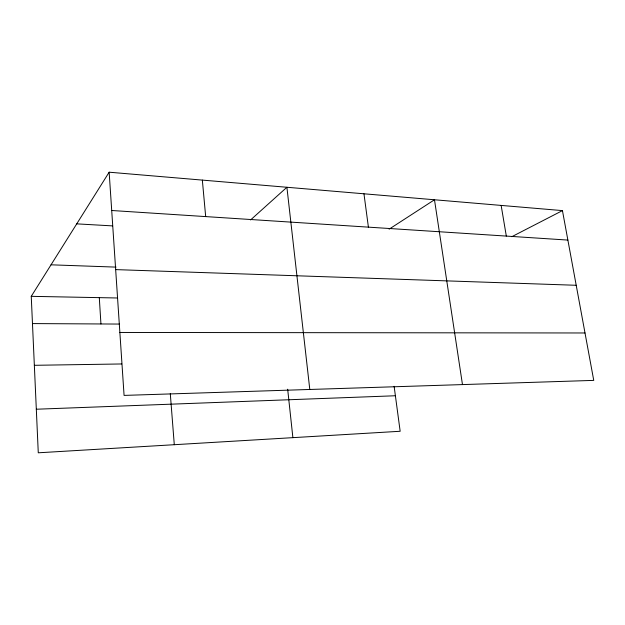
<?xml version="1.0" encoding="UTF-8"?>
<svg xmlns="http://www.w3.org/2000/svg" width="625" height="625" viewBox="0 0 625 625"><rect width="100%" height="100%" fill="white"/><g stroke="black" fill="none" stroke-linecap="round" stroke-linejoin="round"><path stroke-width="0.94" d="M394.125 386.305L400.164 431.273L38.273 452.797L31.25 296.336L109.148 172.203L562.445 210.609L593.75 380.391L124.078 395.406L109.148 172.203M250.57 219.953L286.906 187.266L309.797 389.469M389.125 229.164L434.484 199.773L462.477 384.586M511.836 236.687L562.445 210.609M36.32 409.227L395.398 395.758M34.344 365.305L121.727 363.961M119.867 332.453L585.008 332.977M32.477 323.586L119.336 324.062M31.25 296.336L117.594 297.992M51.031 264.812L116.062 267.117M115.664 269.609L576.211 285.281M76.734 223.859L112.492 225.891M111.711 210.5L567.883 240.078M501.148 205.422L506.32 236.086M363.961 193.797L368.406 227.141M287.672 389.227L292.883 437.656M202.344 180.102L205.68 216.594M170.297 393.703L174.289 444.703M99.297 297.641L100.937 323.961"/></g></svg>
